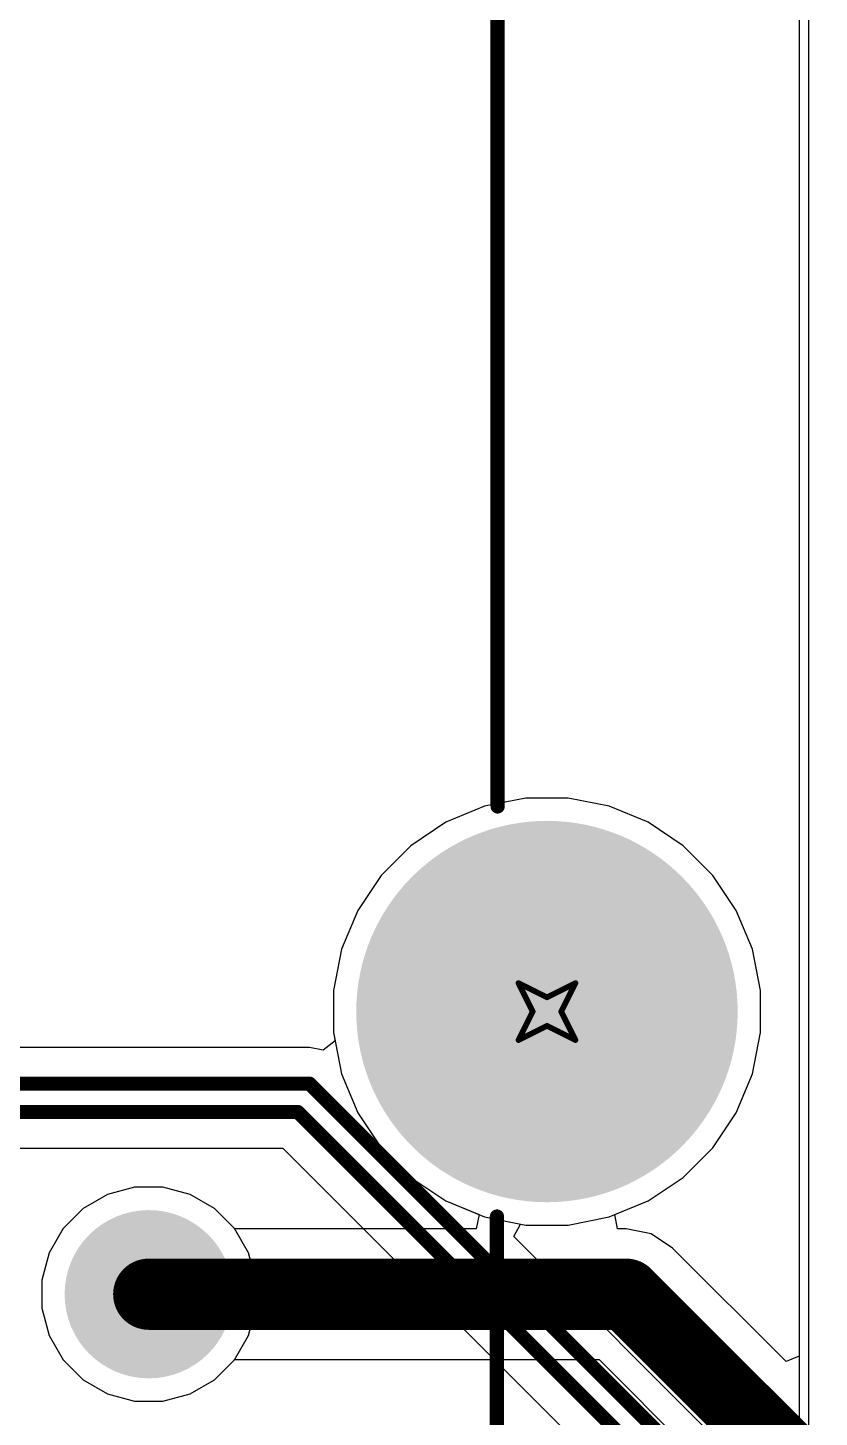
# Model space of a CAD drawing. Header units: inches. Extents: x 0 to 208, y 0 to 213.
# Drawn here: x 3.756 to 4.0337, y 3.8218 to 4.3095 of the extents above; entities that cross this region are included whole.
import ezdxf

# ---------------------------------------------------------------- set-up
doc = ezdxf.new("R2010")
doc.units = ezdxf.units.IN
doc.header["$MEASUREMENT"] = 0
for name, color, linetype in [('Bottom Layer', 5, 'Continuous'), ('Bottom Solder', 6, 'Continuous'), ('Drill Drawing', 1, 'Continuous'), ('L2_GND1', 16, 'Continuous'), ('L3_SIG1', 76, 'Continuous'), ('L4_PWR', 90, 'Continuous'), ('L5_GND2', 156, 'Continuous'), ('L6_SIG2', 130, 'Continuous'), ('L7_GND3', 216, 'Continuous'), ('Multi-Layer', 9, 'Continuous'), ('Pad Holes', 156, 'Continuous'), ('Top Layer', 1, 'Continuous'), ('Top Overlay', 2, 'Continuous'), ('Top Solder', 216, 'Continuous')]:
    doc.layers.add(name, color=color, linetype=linetype)

# ---------------------------------------------------------------- blocks, each defined once
blk = doc.blocks.new('U224_081N_1BR61_528')
at = {"layer": 'Bottom Layer'}
h = blk.add_hatch(color=5, dxfattribs=at)
edge = h.paths.add_edge_path()
edge.add_arc((-0.1378, -0.01476), 0.02756, 0, 360)
h = blk.add_hatch(color=5, dxfattribs=at)
edge = h.paths.add_edge_path()
edge.add_arc((-0.27756, -0.11398), 0.06496, 0, 360)
at = {"layer": 'Bottom Solder'}
h = blk.add_hatch(color=6, dxfattribs=at)
edge = h.paths.add_edge_path()
edge.add_arc((-0.1378, -0.01476), 0.02953, 0, 360)
h = blk.add_hatch(color=6, dxfattribs=at)
edge = h.paths.add_edge_path()
edge.add_arc((-0.27756, -0.11398), 0.06693, 0, 360)
at = {"layer": 'L2_GND1'}
h = blk.add_hatch(color=16, dxfattribs=at)
edge = h.paths.add_edge_path()
edge.add_arc((-0.1378, -0.01476), 0.02756, 0, 360)
h = blk.add_hatch(color=16, dxfattribs=at)
edge = h.paths.add_edge_path()
edge.add_arc((-0.27756, -0.11398), 0.06496, 0, 360)
at = {"layer": 'L3_SIG1'}
h = blk.add_hatch(color=76, dxfattribs=at)
edge = h.paths.add_edge_path()
edge.add_arc((-0.1378, -0.01476), 0.02756, 0, 360)
h = blk.add_hatch(color=76, dxfattribs=at)
edge = h.paths.add_edge_path()
edge.add_arc((-0.27756, -0.11398), 0.06496, 0, 360)
at = {"layer": 'L4_PWR'}
h = blk.add_hatch(color=90, dxfattribs=at)
edge = h.paths.add_edge_path()
edge.add_arc((-0.1378, -0.01476), 0.02756, 0, 360)
h = blk.add_hatch(color=90, dxfattribs=at)
edge = h.paths.add_edge_path()
edge.add_arc((-0.27756, -0.11398), 0.06496, 0, 360)
at = {"layer": 'L5_GND2'}
h = blk.add_hatch(color=156, dxfattribs=at)
edge = h.paths.add_edge_path()
edge.add_arc((-0.1378, -0.01476), 0.02756, 0, 360)
h = blk.add_hatch(color=156, dxfattribs=at)
edge = h.paths.add_edge_path()
edge.add_arc((-0.27756, -0.11398), 0.06496, 0, 360)
at = {"layer": 'L6_SIG2'}
h = blk.add_hatch(color=130, dxfattribs=at)
edge = h.paths.add_edge_path()
edge.add_arc((-0.1378, -0.01476), 0.02756, 0, 360)
h = blk.add_hatch(color=130, dxfattribs=at)
edge = h.paths.add_edge_path()
edge.add_arc((-0.27756, -0.11398), 0.06496, 0, 360)
at = {"layer": 'L7_GND3'}
h = blk.add_hatch(color=216, dxfattribs=at)
edge = h.paths.add_edge_path()
edge.add_arc((-0.1378, -0.01476), 0.02756, 0, 360)
h = blk.add_hatch(color=216, dxfattribs=at)
edge = h.paths.add_edge_path()
edge.add_arc((-0.27756, -0.11398), 0.06496, 0, 360)
at = {"layer": 'Multi-Layer'}
h = blk.add_hatch(color=9, dxfattribs=at)
edge = h.paths.add_edge_path()
edge.add_arc((-0.1378, -0.01476), 0.02756, 0, 360)
h = blk.add_hatch(color=9, dxfattribs=at)
edge = h.paths.add_edge_path()
edge.add_arc((-0.27756, -0.11398), 0.06496, 0, 360)
at = {"layer": 'Pad Holes'}
h = blk.add_hatch(color=7, dxfattribs=at)
edge = h.paths.add_edge_path()
edge.add_arc((-0.1378, -0.01476), 0.01575, 0, 360)
h = blk.add_hatch(color=7, dxfattribs=at)
edge = h.paths.add_edge_path()
edge.add_arc((-0.27756, -0.11398), 0.04921, 0, 360)
at = {"layer": 'Top Layer'}
h = blk.add_hatch(color=1, dxfattribs=at)
edge = h.paths.add_edge_path()
edge.add_arc((-0.1378, -0.01476), 0.02756, 0, 360)
h = blk.add_hatch(color=1, dxfattribs=at)
edge = h.paths.add_edge_path()
edge.add_arc((-0.27756, -0.11398), 0.06496, 0, 360)
at = {"layer": 'Top Solder'}
h = blk.add_hatch(color=216, dxfattribs=at)
edge = h.paths.add_edge_path()
edge.add_arc((-0.1378, -0.01476), 0.02953, 0, 360)
h = blk.add_hatch(color=216, dxfattribs=at)
edge = h.paths.add_edge_path()
edge.add_arc((-0.27756, -0.11398), 0.06693, 0, 360)
at = {"layer": 'Top Overlay'}
for points in [[(-0.26, 0.04203, 0.005, 0.005, 0), (-0.26, -0.04203, 0.005, 0.005, 0)], [(-0.26024, -0.18598, 0.005, 0.005, 0), (-0.26024, -0.48048, 0.005, 0.005, 0)]]:
    blk.add_lwpolyline(points, format="xyseb", dxfattribs=at)
for points in [[(-0.26125, -0.04203, 0.0025, 0.0025, 1), (-0.25875, -0.04203, 0.0025, 0.0025, 1)], [(-0.26149, -0.18598, 0.0025, 0.0025, 1), (-0.25899, -0.18598, 0.0025, 0.0025, 1)]]:
    blk.add_lwpolyline(points, format="xyseb", close=True, dxfattribs=at)

msp = doc.modelspace()

# ---------------------------------------------------------------- linework, layer by layer
at = {"layer": 'Bottom Layer'}
for p, q in [((4.02671, 4.321), (4.02671, 3.53305)), ((4.02671, 4.32051), (4.02671, 3.84325)), ((3.93081, 4.03917), (3.91632, 4.03629)), ((3.94557, 4.03917), (3.93081, 4.03917)), ((3.96006, 4.03629), (3.94557, 4.03917)), ((3.91632, 4.03629), (3.90268, 4.03064)), ((3.9737, 4.03064), (3.96006, 4.03629)), ((3.90268, 4.03064), (3.89041, 4.02244)), ((3.98597, 4.02244), (3.9737, 4.03064)), ((3.89041, 4.02244), (3.87996, 4.012)), ((3.99642, 4.012), (3.98597, 4.02244)), ((3.87996, 4.012), (3.87176, 3.99972)), ((4.00462, 3.99972), (3.99642, 4.012)), ((3.87176, 3.99972), (3.86611, 3.98608)), ((4.01027, 3.98608), (4.00462, 3.99972)), ((3.86611, 3.98608), (3.86323, 3.9716)), ((4.01315, 3.9716), (4.01027, 3.98608)), ((3.86323, 3.9716), (3.86323, 3.95683)), ((4.01315, 3.95683), (4.01315, 3.9716)), ((3.86323, 3.95683), (3.86611, 3.94235)), ((4.01027, 3.94235), (4.01315, 3.95683)), ((3.86611, 3.94235), (3.87176, 3.92871)), ((4.00462, 3.92871), (4.01027, 3.94235)), ((3.87176, 3.92871), (3.87996, 3.91643)), ((3.99642, 3.91643), (4.00462, 3.92871)), ((3.87996, 3.91643), (3.89041, 3.90599)), ((3.98597, 3.90599), (3.99642, 3.91643)), ((3.79348, 3.90256), (3.78393, 3.9)), ((3.80337, 3.90256), (3.79348, 3.90256)), ((3.81292, 3.9), (3.80337, 3.90256)), ((3.89041, 3.90599), (3.90268, 3.89778)), ((3.9737, 3.89778), (3.98597, 3.90599)), ((3.78393, 3.9), (3.77536, 3.89505)), ((3.82149, 3.89505), (3.81292, 3.9)), ((3.90268, 3.89778), (3.91437, 3.89294)), ((3.96201, 3.89294), (3.9737, 3.89778)), ((3.77536, 3.89505), (3.76837, 3.88806)), ((3.82848, 3.88806), (3.82149, 3.89505)), ((3.91437, 3.89294), (3.91338, 3.88794)), ((3.963, 3.88794), (3.96201, 3.89294)), ((3.76837, 3.88806), (3.76343, 3.8795)), ((3.82855, 3.88794), (3.82848, 3.88806)), ((3.91338, 3.88794), (3.82855, 3.88794)), ((3.96599, 3.88794), (3.963, 3.88794)), ((3.97477, 3.88619), (3.96599, 3.88794)), ((3.98221, 3.88122), (3.97477, 3.88619)), ((3.76343, 3.8795), (3.76087, 3.86994)), ((4.02209, 3.84134), (3.98221, 3.88122)), ((3.76087, 3.86994), (3.76087, 3.86006)), ((3.76087, 3.86006), (3.76343, 3.8505)), ((3.76343, 3.8505), (3.76837, 3.84194)), ((4.02671, 3.84325), (4.02209, 3.84134)), ((3.76837, 3.84194), (3.77536, 3.83495)), ((3.82149, 3.83495), (3.82848, 3.84194)), ((3.82848, 3.84194), (3.82855, 3.84206)), ((3.82855, 3.84206), (3.95649, 3.84206)), ((3.95649, 3.84206), (4.0118, 3.78675)), ((3.77536, 3.83495), (3.78393, 3.83)), ((3.81292, 3.83), (3.82149, 3.83495)), ((3.78393, 3.83), (3.79348, 3.82744)), ((3.80337, 3.82744), (3.81292, 3.83)), ((3.79348, 3.82744), (3.80337, 3.82744))]:
    msp.add_line(p, q, dxfattribs=at)
for points in [[(3.79843, 3.865, 0.025, 0.025, 0), (3.96599, 3.865, 0.025, 0.025, 0)], [(3.96599, 3.865, 0.025, 0.025, 0), (4.05766, 3.77332, 0.025, 0.025, 0)]]:
    msp.add_lwpolyline(points, format="xyseb", dxfattribs=at)
for points in [[(3.79218, 3.865, 0.0125, 0.0125, 1), (3.80468, 3.865, 0.0125, 0.0125, 1)], [(3.95974, 3.865, 0.0125, 0.0125, 1), (3.97224, 3.865, 0.0125, 0.0125, 1)], [(3.95974, 3.865, 0.0125, 0.0125, 1), (3.97224, 3.865, 0.0125, 0.0125, 1)]]:
    msp.add_lwpolyline(points, format="xyseb", close=True, dxfattribs=at)
at = {"layer": 'Drill Drawing'}
for points in [[(3.92819, 3.97421, 0.002, 0.002, 0), (3.93819, 3.96921, 0.002, 0.002, 0)], [(3.92819, 3.97421, 0.002, 0.002, 0), (3.93319, 3.96421, 0.002, 0.002, 0)], [(3.93819, 3.96921, 0.002, 0.002, 0), (3.94819, 3.97421, 0.002, 0.002, 0)], [(3.94319, 3.96421, 0.002, 0.002, 0), (3.94819, 3.97421, 0.002, 0.002, 0)], [(3.92819, 3.95421, 0.002, 0.002, 0), (3.93319, 3.96421, 0.002, 0.002, 0)], [(3.94319, 3.96421, 0.002, 0.002, 0), (3.94819, 3.95421, 0.002, 0.002, 0)], [(3.92819, 3.95421, 0.002, 0.002, 0), (3.93819, 3.95921, 0.002, 0.002, 0)], [(3.93819, 3.95921, 0.002, 0.002, 0), (3.94819, 3.95421, 0.002, 0.002, 0)], [(3.79343, 3.87, 0.002, 0.002, 0), (3.79843, 3.875, 0.002, 0.002, 0)], [(3.79843, 3.875, 0.002, 0.002, 0), (3.80343, 3.87, 0.002, 0.002, 0)], [(3.78843, 3.87, 0.002, 0.002, 0), (3.79343, 3.865, 0.002, 0.002, 0)], [(3.78843, 3.87, 0.002, 0.002, 0), (3.79343, 3.87, 0.002, 0.002, 0)], [(3.80343, 3.87, 0.002, 0.002, 0), (3.80843, 3.87, 0.002, 0.002, 0)], [(3.80343, 3.865, 0.002, 0.002, 0), (3.80843, 3.87, 0.002, 0.002, 0)], [(3.78843, 3.86, 0.002, 0.002, 0), (3.79343, 3.865, 0.002, 0.002, 0)], [(3.80343, 3.865, 0.002, 0.002, 0), (3.80843, 3.86, 0.002, 0.002, 0)], [(3.78843, 3.86, 0.002, 0.002, 0), (3.79343, 3.86, 0.002, 0.002, 0)], [(3.79343, 3.86, 0.002, 0.002, 0), (3.79843, 3.855, 0.002, 0.002, 0)], [(3.79843, 3.855, 0.002, 0.002, 0), (3.80343, 3.86, 0.002, 0.002, 0)], [(3.80343, 3.86, 0.002, 0.002, 0), (3.80843, 3.86, 0.002, 0.002, 0)]]:
    msp.add_lwpolyline(points, format="xyseb", dxfattribs=at)
for points in [[(3.92769, 3.97421, 0.001, 0.001, 1), (3.92869, 3.97421, 0.001, 0.001, 1)], [(3.92769, 3.97421, 0.001, 0.001, 1), (3.92869, 3.97421, 0.001, 0.001, 1)], [(3.94769, 3.97421, 0.001, 0.001, 1), (3.94869, 3.97421, 0.001, 0.001, 1)], [(3.94769, 3.97421, 0.001, 0.001, 1), (3.94869, 3.97421, 0.001, 0.001, 1)], [(3.93769, 3.96921, 0.001, 0.001, 1), (3.93869, 3.96921, 0.001, 0.001, 1)], [(3.93769, 3.96921, 0.001, 0.001, 1), (3.93869, 3.96921, 0.001, 0.001, 1)], [(3.93269, 3.96421, 0.001, 0.001, 1), (3.93369, 3.96421, 0.001, 0.001, 1)], [(3.93269, 3.96421, 0.001, 0.001, 1), (3.93369, 3.96421, 0.001, 0.001, 1)], [(3.94269, 3.96421, 0.001, 0.001, 1), (3.94369, 3.96421, 0.001, 0.001, 1)], [(3.94269, 3.96421, 0.001, 0.001, 1), (3.94369, 3.96421, 0.001, 0.001, 1)], [(3.93769, 3.95921, 0.001, 0.001, 1), (3.93869, 3.95921, 0.001, 0.001, 1)], [(3.93769, 3.95921, 0.001, 0.001, 1), (3.93869, 3.95921, 0.001, 0.001, 1)], [(3.92769, 3.95421, 0.001, 0.001, 1), (3.92869, 3.95421, 0.001, 0.001, 1)], [(3.92769, 3.95421, 0.001, 0.001, 1), (3.92869, 3.95421, 0.001, 0.001, 1)], [(3.94769, 3.95421, 0.001, 0.001, 1), (3.94869, 3.95421, 0.001, 0.001, 1)], [(3.94769, 3.95421, 0.001, 0.001, 1), (3.94869, 3.95421, 0.001, 0.001, 1)], [(3.79793, 3.875, 0.001, 0.001, 1), (3.79893, 3.875, 0.001, 0.001, 1)], [(3.79793, 3.875, 0.001, 0.001, 1), (3.79893, 3.875, 0.001, 0.001, 1)], [(3.78793, 3.87, 0.001, 0.001, 1), (3.78893, 3.87, 0.001, 0.001, 1)], [(3.78793, 3.87, 0.001, 0.001, 1), (3.78893, 3.87, 0.001, 0.001, 1)], [(3.79293, 3.87, 0.001, 0.001, 1), (3.79393, 3.87, 0.001, 0.001, 1)], [(3.79293, 3.87, 0.001, 0.001, 1), (3.79393, 3.87, 0.001, 0.001, 1)], [(3.80293, 3.87, 0.001, 0.001, 1), (3.80393, 3.87, 0.001, 0.001, 1)], [(3.80293, 3.87, 0.001, 0.001, 1), (3.80393, 3.87, 0.001, 0.001, 1)], [(3.80793, 3.87, 0.001, 0.001, 1), (3.80893, 3.87, 0.001, 0.001, 1)], [(3.80793, 3.87, 0.001, 0.001, 1), (3.80893, 3.87, 0.001, 0.001, 1)], [(3.79293, 3.865, 0.001, 0.001, 1), (3.79393, 3.865, 0.001, 0.001, 1)], [(3.79293, 3.865, 0.001, 0.001, 1), (3.79393, 3.865, 0.001, 0.001, 1)], [(3.80293, 3.865, 0.001, 0.001, 1), (3.80393, 3.865, 0.001, 0.001, 1)], [(3.80293, 3.865, 0.001, 0.001, 1), (3.80393, 3.865, 0.001, 0.001, 1)], [(3.78793, 3.86, 0.001, 0.001, 1), (3.78893, 3.86, 0.001, 0.001, 1)], [(3.78793, 3.86, 0.001, 0.001, 1), (3.78893, 3.86, 0.001, 0.001, 1)], [(3.79293, 3.86, 0.001, 0.001, 1), (3.79393, 3.86, 0.001, 0.001, 1)], [(3.79293, 3.86, 0.001, 0.001, 1), (3.79393, 3.86, 0.001, 0.001, 1)], [(3.80293, 3.86, 0.001, 0.001, 1), (3.80393, 3.86, 0.001, 0.001, 1)], [(3.80293, 3.86, 0.001, 0.001, 1), (3.80393, 3.86, 0.001, 0.001, 1)], [(3.80793, 3.86, 0.001, 0.001, 1), (3.80893, 3.86, 0.001, 0.001, 1)], [(3.80793, 3.86, 0.001, 0.001, 1), (3.80893, 3.86, 0.001, 0.001, 1)], [(3.79793, 3.855, 0.001, 0.001, 1), (3.79893, 3.855, 0.001, 0.001, 1)], [(3.79793, 3.855, 0.001, 0.001, 1), (3.79893, 3.855, 0.001, 0.001, 1)]]:
    msp.add_lwpolyline(points, format="xyseb", close=True, dxfattribs=at)
at = {"layer": 'L2_GND1'}
for p, q in [((3.79348, 3.90256), (3.78393, 3.9)), ((3.80337, 3.90256), (3.79348, 3.90256)), ((3.81292, 3.9), (3.80337, 3.90256)), ((3.78393, 3.9), (3.77536, 3.89505)), ((3.82149, 3.89505), (3.81292, 3.9)), ((3.77536, 3.89505), (3.76837, 3.88806)), ((3.82848, 3.88806), (3.82149, 3.89505)), ((3.76837, 3.88806), (3.76343, 3.8795)), ((3.83343, 3.8795), (3.82848, 3.88806)), ((3.76343, 3.8795), (3.76087, 3.86994)), ((3.83598, 3.86994), (3.83343, 3.8795)), ((3.76087, 3.86994), (3.76087, 3.86006)), ((3.83598, 3.86006), (3.83598, 3.86994)), ((3.76087, 3.86006), (3.76343, 3.8505)), ((3.83343, 3.8505), (3.83598, 3.86006)), ((3.76343, 3.8505), (3.76837, 3.84194)), ((3.82848, 3.84194), (3.83343, 3.8505)), ((3.76837, 3.84194), (3.77536, 3.83495)), ((3.82149, 3.83495), (3.82848, 3.84194)), ((3.77536, 3.83495), (3.78393, 3.83)), ((3.81292, 3.83), (3.82149, 3.83495)), ((3.78393, 3.83), (3.79348, 3.82744)), ((3.80337, 3.82744), (3.81292, 3.83)), ((3.79348, 3.82744), (3.80337, 3.82744))]:
    msp.add_line(p, q, dxfattribs=at)
at = {"layer": 'L3_SIG1'}
for p, q in [((3.93081, 4.03917), (3.91632, 4.03629)), ((3.94557, 4.03917), (3.93081, 4.03917)), ((3.96006, 4.03629), (3.94557, 4.03917)), ((3.91632, 4.03629), (3.90268, 4.03064)), ((3.9737, 4.03064), (3.96006, 4.03629)), ((3.90268, 4.03064), (3.89041, 4.02244)), ((3.98597, 4.02244), (3.9737, 4.03064)), ((3.89041, 4.02244), (3.87996, 4.012)), ((3.99642, 4.012), (3.98597, 4.02244)), ((3.87996, 4.012), (3.87176, 3.99972)), ((4.00462, 3.99972), (3.99642, 4.012)), ((3.87176, 3.99972), (3.86611, 3.98608)), ((4.01027, 3.98608), (4.00462, 3.99972)), ((3.86611, 3.98608), (3.86323, 3.9716)), ((4.01315, 3.9716), (4.01027, 3.98608)), ((3.86323, 3.9716), (3.86323, 3.95683)), ((4.01315, 3.95683), (4.01315, 3.9716)), ((3.86323, 3.95683), (3.8638, 3.95396)), ((4.01027, 3.94235), (4.01315, 3.95683)), ((3.85483, 3.95166), (3.68939, 3.95166)), ((3.8597, 3.95069), (3.85483, 3.95166)), ((3.8638, 3.95396), (3.8597, 3.95069)), ((4.00462, 3.92871), (4.01027, 3.94235)), ((3.99642, 3.91643), (4.00462, 3.92871)), ((3.68, 3.91628), (3.84545, 3.91628)), ((3.84545, 3.91628), (3.94551, 3.81622)), ((3.98597, 3.90599), (3.99642, 3.91643)), ((3.79348, 3.90256), (3.78393, 3.9)), ((3.80337, 3.90256), (3.79348, 3.90256)), ((3.81292, 3.9), (3.80337, 3.90256)), ((3.9737, 3.89778), (3.98597, 3.90599)), ((3.78393, 3.9), (3.77536, 3.89505)), ((3.82149, 3.89505), (3.81292, 3.9)), ((3.96006, 3.89213), (3.9737, 3.89778)), ((3.77536, 3.89505), (3.76837, 3.88806)), ((3.82848, 3.88806), (3.82149, 3.89505)), ((3.94557, 3.88925), (3.96006, 3.89213)), ((3.76837, 3.88806), (3.76343, 3.8795)), ((3.83343, 3.8795), (3.82848, 3.88806)), ((3.92654, 3.88522), (3.92889, 3.88963)), ((3.92889, 3.88963), (3.93081, 3.88925)), ((3.93081, 3.88925), (3.94557, 3.88925)), ((4.08653, 3.72523), (3.92654, 3.88522)), ((3.76343, 3.8795), (3.76087, 3.86994)), ((3.83598, 3.86994), (3.83343, 3.8795)), ((3.76087, 3.86994), (3.76087, 3.86006)), ((3.83598, 3.86006), (3.83598, 3.86994)), ((3.76087, 3.86006), (3.76343, 3.8505)), ((3.83343, 3.8505), (3.83598, 3.86006)), ((3.76343, 3.8505), (3.76837, 3.84194)), ((3.82848, 3.84194), (3.83343, 3.8505)), ((3.76837, 3.84194), (3.77536, 3.83495)), ((3.82149, 3.83495), (3.82848, 3.84194)), ((3.77536, 3.83495), (3.78393, 3.83)), ((3.81292, 3.83), (3.82149, 3.83495)), ((3.78393, 3.83), (3.79348, 3.82744)), ((3.80337, 3.82744), (3.81292, 3.83)), ((3.79348, 3.82744), (3.80337, 3.82744))]:
    msp.add_line(p, q, dxfattribs=at)
for points in [[(3.68412, 3.93894, 0.00494, 0.00494, 0), (3.85483, 3.93894, 0.00494, 0.00494, 0)], [(3.85483, 3.93894, 0.00494, 0.00494, 0), (4.07754, 3.71624, 0.00494, 0.00494, 0)], [(3.68, 3.929, 0.00494, 0.00494, 0), (3.85071, 3.929, 0.00494, 0.00494, 0)], [(3.85071, 3.929, 0.00494, 0.00494, 0), (4.06759, 3.71212, 0.00494, 0.00494, 0)]]:
    msp.add_lwpolyline(points, format="xyseb", dxfattribs=at)
for points in [[(3.8536, 3.93894, 0.00247, 0.00247, 1), (3.85607, 3.93894, 0.00247, 0.00247, 1)], [(3.8536, 3.93894, 0.00247, 0.00247, 1), (3.85607, 3.93894, 0.00247, 0.00247, 1)], [(3.84948, 3.929, 0.00247, 0.00247, 1), (3.85195, 3.929, 0.00247, 0.00247, 1)], [(3.84948, 3.929, 0.00247, 0.00247, 1), (3.85195, 3.929, 0.00247, 0.00247, 1)]]:
    msp.add_lwpolyline(points, format="xyseb", close=True, dxfattribs=at)
at = {"layer": 'L4_PWR'}
for p, q in [((3.93081, 4.03917), (3.91632, 4.03629)), ((3.94557, 4.03917), (3.93081, 4.03917)), ((3.96006, 4.03629), (3.94557, 4.03917)), ((3.91632, 4.03629), (3.90268, 4.03064)), ((3.9737, 4.03064), (3.96006, 4.03629)), ((3.90268, 4.03064), (3.89041, 4.02244)), ((3.98597, 4.02244), (3.9737, 4.03064)), ((3.89041, 4.02244), (3.87996, 4.012)), ((3.99642, 4.012), (3.98597, 4.02244)), ((3.87996, 4.012), (3.87176, 3.99972)), ((4.00462, 3.99972), (3.99642, 4.012)), ((3.87176, 3.99972), (3.86611, 3.98608)), ((4.01027, 3.98608), (4.00462, 3.99972)), ((3.86611, 3.98608), (3.86323, 3.9716)), ((4.01315, 3.9716), (4.01027, 3.98608)), ((3.86323, 3.9716), (3.86323, 3.95683)), ((4.01315, 3.95683), (4.01315, 3.9716)), ((3.86323, 3.95683), (3.86611, 3.94235)), ((4.01027, 3.94235), (4.01315, 3.95683)), ((3.86611, 3.94235), (3.87176, 3.92871)), ((4.00462, 3.92871), (4.01027, 3.94235)), ((3.87176, 3.92871), (3.87996, 3.91643)), ((3.99642, 3.91643), (4.00462, 3.92871)), ((3.87996, 3.91643), (3.89041, 3.90599)), ((3.98597, 3.90599), (3.99642, 3.91643)), ((3.79348, 3.90256), (3.78393, 3.9)), ((3.80337, 3.90256), (3.79348, 3.90256)), ((3.81292, 3.9), (3.80337, 3.90256)), ((3.89041, 3.90599), (3.90268, 3.89778)), ((3.9737, 3.89778), (3.98597, 3.90599)), ((3.78393, 3.9), (3.77536, 3.89505)), ((3.82149, 3.89505), (3.81292, 3.9)), ((3.90268, 3.89778), (3.91632, 3.89213)), ((3.96006, 3.89213), (3.9737, 3.89778)), ((3.77536, 3.89505), (3.76837, 3.88806)), ((3.82848, 3.88806), (3.82149, 3.89505)), ((3.91632, 3.89213), (3.93081, 3.88925)), ((3.94557, 3.88925), (3.96006, 3.89213)), ((3.76837, 3.88806), (3.76343, 3.8795)), ((3.83343, 3.8795), (3.82848, 3.88806)), ((3.93081, 3.88925), (3.94557, 3.88925)), ((3.76343, 3.8795), (3.76087, 3.86994)), ((3.83598, 3.86994), (3.83343, 3.8795)), ((3.76087, 3.86994), (3.76087, 3.86006)), ((3.83598, 3.86006), (3.83598, 3.86994)), ((3.76087, 3.86006), (3.76343, 3.8505)), ((3.83343, 3.8505), (3.83598, 3.86006)), ((3.76343, 3.8505), (3.76837, 3.84194)), ((3.82848, 3.84194), (3.83343, 3.8505)), ((3.76837, 3.84194), (3.77536, 3.83495)), ((3.82149, 3.83495), (3.82848, 3.84194)), ((3.77536, 3.83495), (3.78393, 3.83)), ((3.81292, 3.83), (3.82149, 3.83495)), ((3.78393, 3.83), (3.79348, 3.82744)), ((3.80337, 3.82744), (3.81292, 3.83)), ((3.79348, 3.82744), (3.80337, 3.82744))]:
    msp.add_line(p, q, dxfattribs=at)
at = {"layer": 'L5_GND2'}
for p, q in [((3.93081, 4.03917), (3.91632, 4.03629)), ((3.94557, 4.03917), (3.93081, 4.03917)), ((3.96006, 4.03629), (3.94557, 4.03917)), ((3.91632, 4.03629), (3.90268, 4.03064)), ((3.9737, 4.03064), (3.96006, 4.03629)), ((3.90268, 4.03064), (3.89041, 4.02244)), ((3.98597, 4.02244), (3.9737, 4.03064)), ((3.89041, 4.02244), (3.87996, 4.012)), ((3.99642, 4.012), (3.98597, 4.02244)), ((3.87996, 4.012), (3.87176, 3.99972)), ((4.00462, 3.99972), (3.99642, 4.012)), ((3.87176, 3.99972), (3.86611, 3.98608)), ((4.01027, 3.98608), (4.00462, 3.99972)), ((3.86611, 3.98608), (3.86323, 3.9716)), ((4.01315, 3.9716), (4.01027, 3.98608)), ((3.86323, 3.9716), (3.86323, 3.95683)), ((4.01315, 3.95683), (4.01315, 3.9716)), ((3.86323, 3.95683), (3.86611, 3.94235)), ((4.01027, 3.94235), (4.01315, 3.95683)), ((3.86611, 3.94235), (3.87176, 3.92871)), ((4.00462, 3.92871), (4.01027, 3.94235)), ((3.87176, 3.92871), (3.87996, 3.91643)), ((3.99642, 3.91643), (4.00462, 3.92871)), ((3.87996, 3.91643), (3.89041, 3.90599)), ((3.98597, 3.90599), (3.99642, 3.91643)), ((3.79348, 3.90256), (3.78393, 3.9)), ((3.80337, 3.90256), (3.79348, 3.90256)), ((3.81292, 3.9), (3.80337, 3.90256)), ((3.89041, 3.90599), (3.90268, 3.89778)), ((3.9737, 3.89778), (3.98597, 3.90599)), ((3.78393, 3.9), (3.77536, 3.89505)), ((3.82149, 3.89505), (3.81292, 3.9)), ((3.90268, 3.89778), (3.91632, 3.89213)), ((3.96006, 3.89213), (3.9737, 3.89778)), ((3.77536, 3.89505), (3.76837, 3.88806)), ((3.82848, 3.88806), (3.82149, 3.89505)), ((3.91632, 3.89213), (3.93081, 3.88925)), ((3.94557, 3.88925), (3.96006, 3.89213)), ((3.76837, 3.88806), (3.76343, 3.8795)), ((3.83343, 3.8795), (3.82848, 3.88806)), ((3.93081, 3.88925), (3.94557, 3.88925)), ((3.76343, 3.8795), (3.76087, 3.86994)), ((3.83598, 3.86994), (3.83343, 3.8795)), ((3.76087, 3.86994), (3.76087, 3.86006)), ((3.83598, 3.86006), (3.83598, 3.86994)), ((3.76087, 3.86006), (3.76343, 3.8505)), ((3.83343, 3.8505), (3.83598, 3.86006)), ((3.76343, 3.8505), (3.76837, 3.84194)), ((3.82848, 3.84194), (3.83343, 3.8505)), ((3.76837, 3.84194), (3.77536, 3.83495)), ((3.82149, 3.83495), (3.82848, 3.84194)), ((3.77536, 3.83495), (3.78393, 3.83)), ((3.81292, 3.83), (3.82149, 3.83495)), ((3.78393, 3.83), (3.79348, 3.82744)), ((3.80337, 3.82744), (3.81292, 3.83)), ((3.79348, 3.82744), (3.80337, 3.82744))]:
    msp.add_line(p, q, dxfattribs=at)
at = {"layer": 'L6_SIG2'}
for p, q in [((3.93081, 4.03917), (3.91632, 4.03629)), ((3.94557, 4.03917), (3.93081, 4.03917)), ((3.96006, 4.03629), (3.94557, 4.03917)), ((3.91632, 4.03629), (3.90268, 4.03064)), ((3.9737, 4.03064), (3.96006, 4.03629)), ((3.90268, 4.03064), (3.89041, 4.02244)), ((3.98597, 4.02244), (3.9737, 4.03064)), ((3.89041, 4.02244), (3.87996, 4.012)), ((3.99642, 4.012), (3.98597, 4.02244)), ((3.87996, 4.012), (3.87176, 3.99972)), ((4.00462, 3.99972), (3.99642, 4.012)), ((3.87176, 3.99972), (3.86611, 3.98608)), ((4.01027, 3.98608), (4.00462, 3.99972)), ((3.86611, 3.98608), (3.86323, 3.9716)), ((4.01315, 3.9716), (4.01027, 3.98608)), ((3.86323, 3.9716), (3.86323, 3.95683)), ((4.01315, 3.95683), (4.01315, 3.9716)), ((3.86323, 3.95683), (3.86611, 3.94235)), ((4.01027, 3.94235), (4.01315, 3.95683)), ((3.86611, 3.94235), (3.87176, 3.92871)), ((4.00462, 3.92871), (4.01027, 3.94235)), ((3.87176, 3.92871), (3.87996, 3.91643)), ((3.99642, 3.91643), (4.00462, 3.92871)), ((3.87996, 3.91643), (3.89041, 3.90599)), ((3.98597, 3.90599), (3.99642, 3.91643)), ((3.79348, 3.90256), (3.78393, 3.9)), ((3.80337, 3.90256), (3.79348, 3.90256)), ((3.81292, 3.9), (3.80337, 3.90256)), ((3.89041, 3.90599), (3.90268, 3.89778)), ((3.9737, 3.89778), (3.98597, 3.90599)), ((3.78393, 3.9), (3.77536, 3.89505)), ((3.82149, 3.89505), (3.81292, 3.9)), ((3.90268, 3.89778), (3.91632, 3.89213)), ((3.96006, 3.89213), (3.9737, 3.89778)), ((3.77536, 3.89505), (3.76837, 3.88806)), ((3.82848, 3.88806), (3.82149, 3.89505)), ((3.91632, 3.89213), (3.93081, 3.88925)), ((3.94557, 3.88925), (3.96006, 3.89213)), ((3.76837, 3.88806), (3.76343, 3.8795)), ((3.83343, 3.8795), (3.82848, 3.88806)), ((3.93081, 3.88925), (3.94557, 3.88925)), ((3.76343, 3.8795), (3.76087, 3.86994)), ((3.83598, 3.86994), (3.83343, 3.8795)), ((3.76087, 3.86994), (3.76087, 3.86006)), ((3.83598, 3.86006), (3.83598, 3.86994)), ((3.76087, 3.86006), (3.76343, 3.8505)), ((3.83343, 3.8505), (3.83598, 3.86006)), ((3.76343, 3.8505), (3.76837, 3.84194)), ((3.82848, 3.84194), (3.83343, 3.8505)), ((3.76837, 3.84194), (3.77536, 3.83495)), ((3.82149, 3.83495), (3.82848, 3.84194)), ((3.77536, 3.83495), (3.78393, 3.83)), ((3.81292, 3.83), (3.82149, 3.83495)), ((3.78393, 3.83), (3.79348, 3.82744)), ((3.80337, 3.82744), (3.81292, 3.83)), ((3.79348, 3.82744), (3.80337, 3.82744))]:
    msp.add_line(p, q, dxfattribs=at)
at = {"layer": 'L7_GND3'}
for p, q in [((3.93081, 4.03917), (3.91632, 4.03629)), ((3.94557, 4.03917), (3.93081, 4.03917)), ((3.96006, 4.03629), (3.94557, 4.03917)), ((3.91632, 4.03629), (3.90268, 4.03064)), ((3.9737, 4.03064), (3.96006, 4.03629)), ((3.90268, 4.03064), (3.89041, 4.02244)), ((3.98597, 4.02244), (3.9737, 4.03064)), ((3.89041, 4.02244), (3.87996, 4.012)), ((3.99642, 4.012), (3.98597, 4.02244)), ((3.87996, 4.012), (3.87176, 3.99972)), ((4.00462, 3.99972), (3.99642, 4.012)), ((3.87176, 3.99972), (3.86611, 3.98608)), ((4.01027, 3.98608), (4.00462, 3.99972)), ((3.86611, 3.98608), (3.86323, 3.9716)), ((4.01315, 3.9716), (4.01027, 3.98608)), ((3.86323, 3.9716), (3.86323, 3.95683)), ((4.01315, 3.95683), (4.01315, 3.9716)), ((3.86323, 3.95683), (3.86611, 3.94235)), ((4.01027, 3.94235), (4.01315, 3.95683)), ((3.86611, 3.94235), (3.87176, 3.92871)), ((4.00462, 3.92871), (4.01027, 3.94235)), ((3.87176, 3.92871), (3.87996, 3.91643)), ((3.99642, 3.91643), (4.00462, 3.92871)), ((3.87996, 3.91643), (3.89041, 3.90599)), ((3.98597, 3.90599), (3.99642, 3.91643)), ((3.79348, 3.90256), (3.78393, 3.9)), ((3.80337, 3.90256), (3.79348, 3.90256)), ((3.81292, 3.9), (3.80337, 3.90256)), ((3.89041, 3.90599), (3.90268, 3.89778)), ((3.9737, 3.89778), (3.98597, 3.90599)), ((3.78393, 3.9), (3.77536, 3.89505)), ((3.82149, 3.89505), (3.81292, 3.9)), ((3.90268, 3.89778), (3.91632, 3.89213)), ((3.96006, 3.89213), (3.9737, 3.89778)), ((3.77536, 3.89505), (3.76837, 3.88806)), ((3.82848, 3.88806), (3.82149, 3.89505)), ((3.91632, 3.89213), (3.93081, 3.88925)), ((3.94557, 3.88925), (3.96006, 3.89213)), ((3.76837, 3.88806), (3.76343, 3.8795)), ((3.83343, 3.8795), (3.82848, 3.88806)), ((3.93081, 3.88925), (3.94557, 3.88925)), ((3.76343, 3.8795), (3.76087, 3.86994)), ((3.83598, 3.86994), (3.83343, 3.8795)), ((3.76087, 3.86994), (3.76087, 3.86006)), ((3.83598, 3.86006), (3.83598, 3.86994)), ((3.76087, 3.86006), (3.76343, 3.8505)), ((3.83343, 3.8505), (3.83598, 3.86006)), ((3.76343, 3.8505), (3.76837, 3.84194)), ((3.82848, 3.84194), (3.83343, 3.8505)), ((3.76837, 3.84194), (3.77536, 3.83495)), ((3.82149, 3.83495), (3.82848, 3.84194)), ((3.77536, 3.83495), (3.78393, 3.83)), ((3.81292, 3.83), (3.82149, 3.83495)), ((3.78393, 3.83), (3.79348, 3.82744)), ((3.80337, 3.82744), (3.81292, 3.83)), ((3.79348, 3.82744), (3.80337, 3.82744))]:
    msp.add_line(p, q, dxfattribs=at)
at = {"layer": 'Top Layer'}
for p, q in [((4.03, 4.33071), (4.03, 3.54276)), ((4.03, 4.32051), (4.03, 3.54276)), ((3.93081, 4.03917), (3.91632, 4.03629)), ((3.94557, 4.03917), (3.93081, 4.03917)), ((3.96006, 4.03629), (3.94557, 4.03917)), ((3.91632, 4.03629), (3.90268, 4.03064)), ((3.9737, 4.03064), (3.96006, 4.03629)), ((3.90268, 4.03064), (3.89041, 4.02244)), ((3.98597, 4.02244), (3.9737, 4.03064)), ((3.89041, 4.02244), (3.87996, 4.012)), ((3.99642, 4.012), (3.98597, 4.02244)), ((3.87996, 4.012), (3.87176, 3.99972)), ((4.00462, 3.99972), (3.99642, 4.012)), ((3.87176, 3.99972), (3.86611, 3.98608)), ((4.01027, 3.98608), (4.00462, 3.99972)), ((3.86611, 3.98608), (3.86323, 3.9716)), ((4.01315, 3.9716), (4.01027, 3.98608)), ((3.86323, 3.9716), (3.86323, 3.95683)), ((4.01315, 3.95683), (4.01315, 3.9716)), ((3.86323, 3.95683), (3.86611, 3.94235)), ((4.01027, 3.94235), (4.01315, 3.95683)), ((3.86611, 3.94235), (3.87176, 3.92871)), ((4.00462, 3.92871), (4.01027, 3.94235)), ((3.87176, 3.92871), (3.87996, 3.91643)), ((3.99642, 3.91643), (4.00462, 3.92871)), ((3.87996, 3.91643), (3.89041, 3.90599)), ((3.98597, 3.90599), (3.99642, 3.91643)), ((3.79348, 3.90256), (3.78393, 3.9)), ((3.80337, 3.90256), (3.79348, 3.90256)), ((3.81292, 3.9), (3.80337, 3.90256)), ((3.89041, 3.90599), (3.90268, 3.89778)), ((3.9737, 3.89778), (3.98597, 3.90599)), ((3.78393, 3.9), (3.77536, 3.89505)), ((3.82149, 3.89505), (3.81292, 3.9)), ((3.90268, 3.89778), (3.91632, 3.89213)), ((3.96006, 3.89213), (3.9737, 3.89778)), ((3.77536, 3.89505), (3.76837, 3.88806)), ((3.82848, 3.88806), (3.82149, 3.89505)), ((3.91632, 3.89213), (3.93081, 3.88925)), ((3.94557, 3.88925), (3.96006, 3.89213)), ((3.76837, 3.88806), (3.76343, 3.8795)), ((3.83343, 3.8795), (3.82848, 3.88806)), ((3.93081, 3.88925), (3.94557, 3.88925)), ((3.76343, 3.8795), (3.76087, 3.86994)), ((3.83598, 3.86994), (3.83343, 3.8795)), ((3.76087, 3.86994), (3.76087, 3.86006)), ((3.83598, 3.86006), (3.83598, 3.86994)), ((3.76087, 3.86006), (3.76343, 3.8505)), ((3.83343, 3.8505), (3.83598, 3.86006)), ((3.76343, 3.8505), (3.76837, 3.84194)), ((3.82848, 3.84194), (3.83343, 3.8505)), ((3.76837, 3.84194), (3.77536, 3.83495)), ((3.82149, 3.83495), (3.82848, 3.84194)), ((3.77536, 3.83495), (3.78393, 3.83)), ((3.81292, 3.83), (3.82149, 3.83495)), ((3.78393, 3.83), (3.79348, 3.82744)), ((3.80337, 3.82744), (3.81292, 3.83)), ((3.79348, 3.82744), (3.80337, 3.82744))]:
    msp.add_line(p, q, dxfattribs=at)

# ---------------------------------------------------------------- block references
at = {"rotation": 180}
msp.add_blockref('U224_081N_1BR61_528', (3.66063, 3.85024), dxfattribs=at)

doc.saveas('drawing.dxf')
